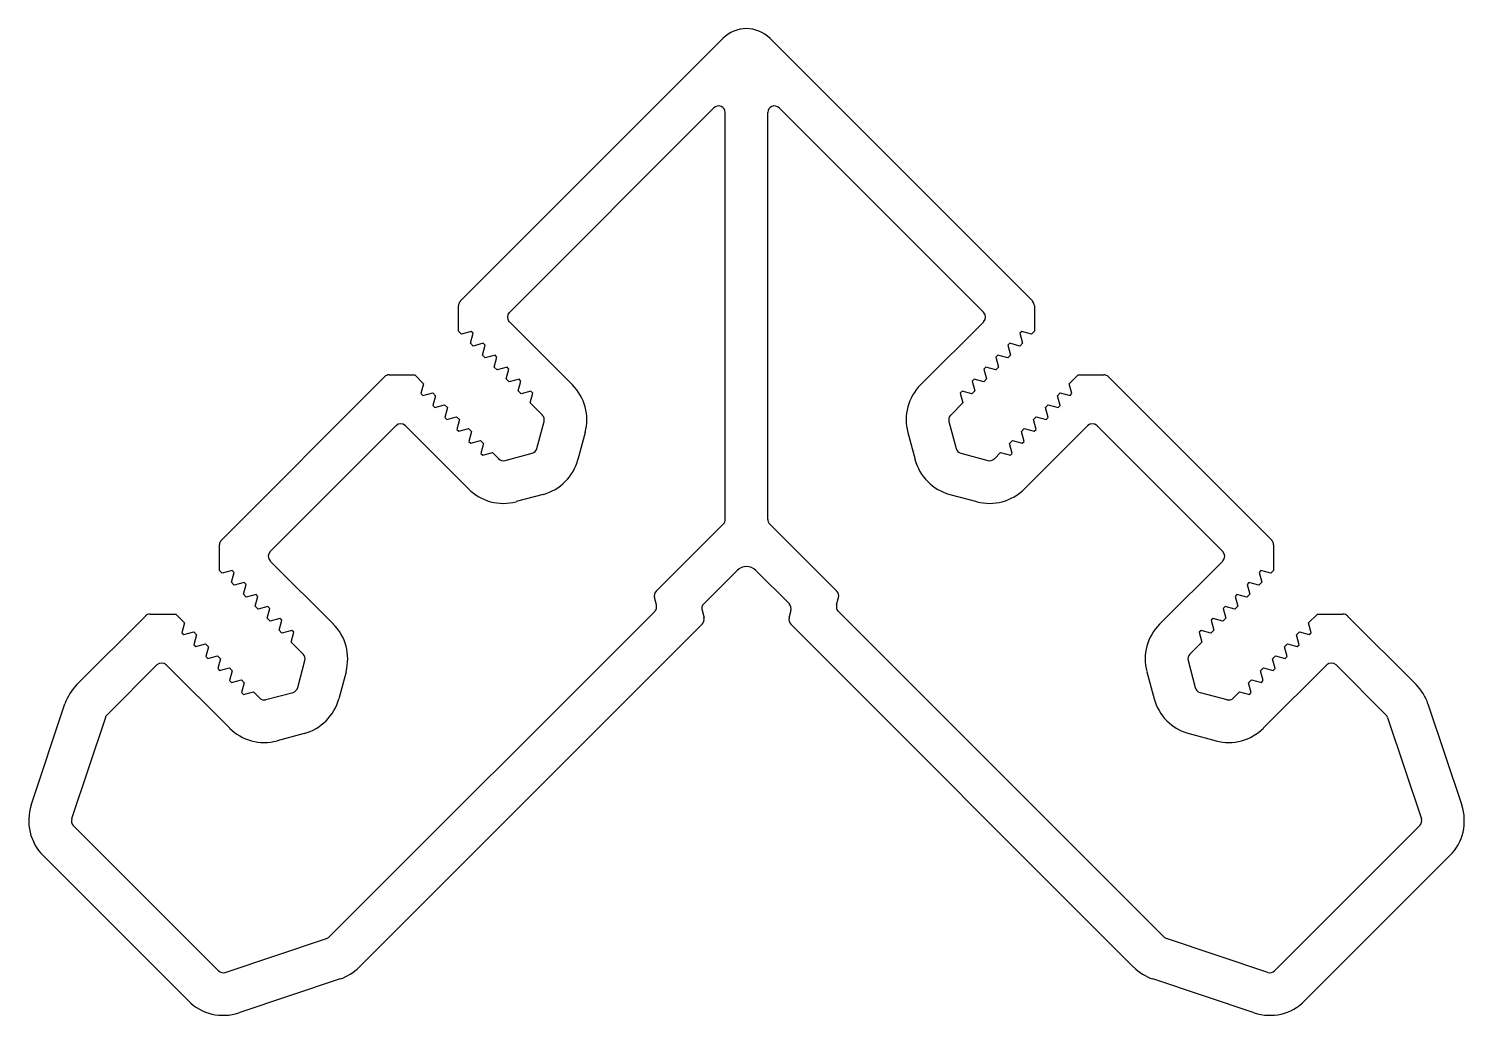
# Model space of a CAD drawing. Extents: x -54 to 53, y 2 to 76.
import ezdxf

# ---------------------------------------------------------------- set-up
doc = ezdxf.new("R2010")
doc.units = 0
doc.layers.add('PROFILE', color=1, linetype='CONTINUOUS')

msp = doc.modelspace()

# ---------------------------------------------------------------- linework, layer by layer
at = {"layer": 'PROFILE', "color": 7}
for p, q in [((-22.04, 55.18), (-2.33, 74.89)), ((1.21, 74.89), (20.93, 55.18)), ((-3.01, 69.68), (-18.37, 54.32)), ((-2.16, 38.78), (-2.16, 69.33)), ((1.04, 38.78), (1.04, 69.33)), ((1.9, 69.68), (17.26, 54.32)), ((-22.19, 52.91), (-22.19, 54.82)), ((21.07, 54.82), (21.07, 52.91)), ((-21.97, 52.69), (-22.19, 52.91)), ((-21.24, 52.89), (-21.97, 52.69)), ((-21.09, 52.75), (-21.24, 52.89)), ((-18.37, 53.62), (-13.63, 48.87)), ((17.26, 53.62), (12.51, 48.87)), ((20.12, 52.89), (19.98, 52.75)), ((20.86, 52.69), (20.12, 52.89)), ((21.07, 52.91), (20.86, 52.69)), ((-21.29, 52.01), (-21.09, 52.75)), ((-21.08, 51.79), (-21.29, 52.01)), ((-20.34, 52), (-21.08, 51.79)), ((-20.39, 51.11), (-20.19, 51.85)), ((-20.19, 51.85), (-20.34, 52)), ((19.22, 52), (19.08, 51.85)), ((19.08, 51.85), (19.28, 51.11)), ((19.96, 51.79), (19.22, 52)), ((20.18, 52.01), (19.96, 51.79)), ((19.98, 52.75), (20.18, 52.01)), ((-20.18, 50.9), (-20.39, 51.11)), ((-19.44, 51.1), (-20.18, 50.9)), ((-19.5, 50.21), (-19.3, 50.95)), ((-19.3, 50.95), (-19.44, 51.1)), ((18.32, 51.1), (18.18, 50.95)), ((18.18, 50.95), (18.38, 50.21)), ((19.06, 50.9), (18.32, 51.1)), ((19.28, 51.11), (19.06, 50.9)), ((-27.39, 49.63), (-25.47, 49.63)), ((-25.47, 49.63), (-24.81, 48.96)), ((-19.28, 50), (-19.5, 50.21)), ((-18.54, 50.2), (-19.28, 50)), ((-18.6, 49.32), (-18.4, 50.06)), ((-18.4, 50.06), (-18.54, 50.2)), ((17.43, 50.2), (17.28, 50.06)), ((17.28, 50.06), (17.48, 49.32)), ((18.16, 50), (17.43, 50.2)), ((18.38, 50.21), (18.16, 50)), ((23.69, 48.96), (24.36, 49.63)), ((24.36, 49.63), (26.27, 49.63)), ((-40, 37.22), (-27.74, 49.48)), ((-24.81, 48.96), (-25.01, 48.22)), ((-18.38, 49.1), (-18.6, 49.32)), ((-17.64, 49.3), (-18.38, 49.1)), ((-17.7, 48.42), (-17.5, 49.16)), ((-17.5, 49.16), (-17.64, 49.3)), ((16.53, 49.3), (16.38, 49.16)), ((16.38, 49.16), (16.58, 48.42)), ((17.27, 49.1), (16.53, 49.3)), ((17.48, 49.32), (17.27, 49.1)), ((23.89, 48.22), (23.69, 48.96)), ((26.62, 49.48), (38.89, 37.22)), ((-25.01, 48.22), (-24.86, 48.08)), ((-24.86, 48.08), (-24.12, 48.28)), ((-24.12, 48.28), (-23.91, 48.06)), ((-23.91, 48.06), (-24.11, 47.33)), ((-17.48, 48.2), (-17.7, 48.42)), ((-16.75, 48.4), (-17.48, 48.2)), ((-16.8, 47.52), (-16.6, 48.26)), ((-15.89, 46.61), (-16.8, 47.52)), ((-16.6, 48.26), (-16.75, 48.4)), ((15.69, 47.52), (14.78, 46.61)), ((15.63, 48.4), (15.49, 48.26)), ((15.49, 48.26), (15.69, 47.52)), ((16.37, 48.2), (15.63, 48.4)), ((16.58, 48.42), (16.37, 48.2)), ((22.79, 48.06), (23.01, 48.28)), ((22.99, 47.33), (22.79, 48.06)), ((23.01, 48.28), (23.75, 48.08)), ((23.75, 48.08), (23.89, 48.22)), ((-24.11, 47.33), (-23.97, 47.18)), ((-23.97, 47.18), (-23.23, 47.38)), ((-23.23, 47.38), (-23.01, 47.17)), ((-23.01, 47.17), (-23.21, 46.43)), ((-23.21, 46.43), (-23.07, 46.28)), ((-23.07, 46.28), (-22.33, 46.48)), ((-22.33, 46.48), (-22.11, 46.27)), ((21, 46.27), (21.21, 46.48)), ((21.21, 46.48), (21.95, 46.28)), ((21.89, 47.17), (22.11, 47.38)), ((22.09, 46.43), (21.89, 47.17)), ((21.95, 46.28), (22.09, 46.43)), ((22.11, 47.38), (22.85, 47.18)), ((22.85, 47.18), (22.99, 47.33)), ((-26.89, 45.81), (-36.33, 36.36)), ((-21.44, 41.07), (-26.18, 45.81)), ((-22.11, 46.27), (-22.31, 45.53)), ((-22.31, 45.53), (-22.17, 45.39)), ((-22.17, 45.39), (-21.43, 45.59)), ((-21.43, 45.59), (-21.21, 45.37)), ((-21.21, 45.37), (-21.42, 44.63)), ((-16.31, 44.1), (-15.76, 46.13)), ((-12.67, 45.3), (-13.22, 43.27)), ((11.56, 45.3), (12.1, 43.27)), ((14.65, 46.13), (15.19, 44.1)), ((20.1, 45.37), (20.31, 45.59)), ((20.3, 44.63), (20.1, 45.37)), ((20.31, 45.59), (21.05, 45.39)), ((20.32, 41.07), (25.06, 45.81)), ((21.2, 45.53), (21, 46.27)), ((21.05, 45.39), (21.2, 45.53)), ((25.77, 45.81), (35.22, 36.36)), ((-21.42, 44.63), (-21.27, 44.49)), ((-21.27, 44.49), (-20.53, 44.69)), ((-20.53, 44.69), (-20.32, 44.47)), ((-20.32, 44.47), (-20.52, 43.73)), ((19.2, 44.47), (19.42, 44.69)), ((19.4, 43.73), (19.2, 44.47)), ((19.42, 44.69), (20.16, 44.49)), ((20.16, 44.49), (20.3, 44.63)), ((-20.52, 43.73), (-20.37, 43.59)), ((-20.37, 43.59), (-19.63, 43.79)), ((-19.63, 43.79), (-19.17, 43.33)), ((-18.69, 43.2), (-16.66, 43.74)), ((15.54, 43.74), (17.57, 43.2)), ((18.06, 43.33), (18.52, 43.79)), ((18.52, 43.79), (19.26, 43.59)), ((19.26, 43.59), (19.4, 43.73)), ((-15.83, 40.65), (-17.86, 40.11)), ((14.72, 40.65), (16.75, 40.11)), ((-7.34, 33.39), (-2.3, 38.43)), ((-2.3, 38.43), (-2.3, 38.43)), ((6.23, 33.39), (1.19, 38.43)), ((1.19, 38.43), (1.19, 38.43)), ((-40.15, 34.95), (-40.15, 36.86)), ((39.03, 36.86), (39.03, 34.95)), ((-36.33, 35.65), (-31.59, 30.91)), ((35.22, 35.65), (30.47, 30.91)), ((-39.94, 34.73), (-40.15, 34.95)), ((-39.2, 34.93), (-39.94, 34.73)), ((-39.25, 34.05), (-39.05, 34.79)), ((-39.05, 34.79), (-39.2, 34.93)), ((-1.27, 34.94), (-3.77, 32.43)), ((2.66, 32.43), (0.15, 34.94)), ((38.08, 34.93), (37.94, 34.79)), ((37.94, 34.79), (38.14, 34.05)), ((38.82, 34.73), (38.08, 34.93)), ((39.03, 34.95), (38.82, 34.73)), ((-39.04, 33.83), (-39.25, 34.05)), ((-38.3, 34.03), (-39.04, 33.83)), ((-38.35, 33.15), (-38.15, 33.89)), ((-38.15, 33.89), (-38.3, 34.03)), ((37.18, 34.03), (37.04, 33.89)), ((37.04, 33.89), (37.24, 33.15)), ((37.92, 33.83), (37.18, 34.03)), ((38.14, 34.05), (37.92, 33.83)), ((-38.14, 32.94), (-38.35, 33.15)), ((-37.4, 33.14), (-38.14, 32.94)), ((-37.46, 32.25), (-37.26, 32.99)), ((-37.26, 32.99), (-37.4, 33.14)), ((-7.32, 32.35), (-7.47, 32.91)), ((-3.77, 32.43), (-3.77, 32.43)), ((6.21, 32.35), (6.36, 32.91)), ((36.28, 33.14), (36.14, 32.99)), ((36.14, 32.99), (36.34, 32.25)), ((37.02, 32.94), (36.28, 33.14)), ((37.24, 33.15), (37.02, 32.94)), ((-50.85, 26.37), (-45.7, 31.52)), ((-45.35, 31.67), (-43.43, 31.67)), ((-43.43, 31.67), (-42.77, 31)), ((-37.24, 32.04), (-37.46, 32.25)), ((-36.5, 32.24), (-37.24, 32.04)), ((-36.56, 31.36), (-36.36, 32.09)), ((-36.34, 31.14), (-36.56, 31.36)), ((-36.36, 32.09), (-36.5, 32.24)), ((-35.6, 31.34), (-36.34, 31.14)), ((-35.46, 31.2), (-35.6, 31.34)), ((-31.9, 7.42), (-7.45, 31.87)), ((-3.9, 31.95), (-3.75, 31.39)), ((2.64, 31.39), (2.79, 31.95)), ((30.79, 7.42), (6.34, 31.87)), ((34.49, 31.34), (34.34, 31.2)), ((35.23, 31.14), (34.49, 31.34)), ((35.44, 31.36), (35.23, 31.14)), ((35.39, 32.24), (35.24, 32.09)), ((35.24, 32.09), (35.44, 31.36)), ((36.12, 32.04), (35.39, 32.24)), ((36.34, 32.25), (36.12, 32.04)), ((41.65, 31), (42.32, 31.67)), ((42.32, 31.67), (44.23, 31.67)), ((44.58, 31.52), (49.74, 26.37)), ((-42.77, 31), (-42.97, 30.26)), ((-42.97, 30.26), (-42.82, 30.12)), ((-42.82, 30.12), (-42.08, 30.32)), ((-42.08, 30.32), (-41.87, 30.1)), ((-35.66, 30.46), (-35.46, 31.2)), ((-35.45, 30.24), (-35.66, 30.46)), ((-34.71, 30.44), (-35.45, 30.24)), ((-34.76, 29.56), (-34.56, 30.3)), ((-34.56, 30.3), (-34.71, 30.44)), ((-3.88, 30.91), (-29.64, 5.15)), ((28.52, 5.15), (2.77, 30.91)), ((33.59, 30.44), (33.45, 30.3)), ((33.45, 30.3), (33.65, 29.56)), ((34.33, 30.24), (33.59, 30.44)), ((34.54, 30.46), (34.33, 30.24)), ((34.34, 31.2), (34.54, 30.46)), ((40.75, 30.1), (40.97, 30.32)), ((40.97, 30.32), (41.71, 30.12)), ((41.85, 30.26), (41.65, 31)), ((41.71, 30.12), (41.85, 30.26)), ((-41.87, 30.1), (-42.07, 29.36)), ((-42.07, 29.36), (-41.93, 29.22)), ((-41.93, 29.22), (-41.19, 29.42)), ((-41.19, 29.42), (-40.97, 29.21)), ((-40.97, 29.21), (-41.17, 28.47)), ((-33.85, 28.65), (-34.76, 29.56)), ((33.65, 29.56), (32.74, 28.65)), ((39.85, 29.21), (40.07, 29.42)), ((40.06, 28.47), (39.85, 29.21)), ((40.07, 29.42), (40.81, 29.22)), ((40.95, 29.36), (40.75, 30.1)), ((40.81, 29.22), (40.95, 29.36)), ((-41.17, 28.47), (-41.03, 28.32)), ((-41.03, 28.32), (-40.29, 28.52)), ((-40.29, 28.52), (-40.07, 28.31)), ((-40.07, 28.31), (-40.27, 27.57)), ((-34.27, 26.14), (-33.72, 28.17)), ((32.61, 28.17), (33.15, 26.14)), ((38.96, 28.31), (39.17, 28.52)), ((39.16, 27.57), (38.96, 28.31)), ((39.17, 28.52), (39.91, 28.32)), ((39.91, 28.32), (40.06, 28.47)), ((-44.85, 27.85), (-48.59, 24.1)), ((-39.4, 23.11), (-44.14, 27.85)), ((-40.27, 27.57), (-40.13, 27.43)), ((-40.13, 27.43), (-39.39, 27.63)), ((-39.39, 27.63), (-39.18, 27.41)), ((-39.18, 27.41), (-39.38, 26.67)), ((-30.63, 27.34), (-31.18, 25.31)), ((29.52, 27.34), (30.06, 25.31)), ((38.06, 27.41), (38.27, 27.63)), ((38.26, 26.67), (38.06, 27.41)), ((38.27, 27.63), (39.01, 27.43)), ((38.28, 23.11), (43.02, 27.85)), ((39.01, 27.43), (39.16, 27.57)), ((43.73, 27.85), (47.47, 24.1)), ((-39.38, 26.67), (-39.23, 26.53)), ((-39.23, 26.53), (-38.49, 26.73)), ((-38.49, 26.73), (-38.28, 26.51)), ((-38.28, 26.51), (-38.48, 25.77)), ((37.16, 26.51), (37.38, 26.73)), ((37.36, 25.77), (37.16, 26.51)), ((37.38, 26.73), (38.12, 26.53)), ((38.12, 26.53), (38.26, 26.67)), ((-54.28, 17.31), (-51.75, 24.92)), ((-38.48, 25.77), (-38.33, 25.63)), ((-38.33, 25.63), (-37.59, 25.83)), ((-37.59, 25.83), (-37.13, 25.37)), ((-36.65, 25.24), (-34.62, 25.78)), ((33.51, 25.78), (35.53, 25.24)), ((36.02, 25.37), (36.48, 25.83)), ((36.48, 25.83), (37.22, 25.63)), ((37.22, 25.63), (37.36, 25.77)), ((50.63, 24.92), (53.17, 17.31)), ((-48.71, 23.91), (-51.25, 16.3)), ((47.59, 23.91), (50.13, 16.3)), ((-33.79, 22.69), (-35.82, 22.15)), ((32.68, 22.69), (34.71, 22.15)), ((-51.13, 15.79), (-40.22, 4.88)), ((50.01, 15.79), (39.1, 4.88)), ((-42.48, 2.62), (-53.39, 13.53)), ((52.27, 13.53), (41.36, 2.62)), ((-39.71, 4.76), (-32.1, 7.3)), ((38.59, 4.76), (30.98, 7.3)), ((-31.09, 4.26), (-38.69, 1.72)), ((37.58, 1.72), (29.97, 4.26))]:
    msp.add_line(p, q, dxfattribs=at)
for centre, radius, start, end in [((-0.56, 73.13), 2.5, 45, 135), ((-2.66, 69.33), 0.5, 360, 135), ((1.54, 69.33), 0.5, 45, 180), ((-21.69, 54.82), 0.5, 135, 180), ((20.57, 54.82), 0.5, 360, 45), ((-18.02, 53.97), 0.5, 135, 225), ((16.9, 53.97), 0.5, 315, 45), ((-27.39, 49.13), 0.5, 90, 135), ((26.27, 49.13), 0.5, 45, 90), ((-16.25, 46.26), 3.7, 345, 45), ((15.13, 46.26), 3.7, 135, 195), ((-16.25, 46.26), 0.5, 345, 45), ((15.13, 46.26), 0.5, 135, 195), ((-26.53, 45.46), 0.5, 45, 135), ((25.42, 45.46), 0.5, 45, 135), ((-18.82, 43.68), 0.5, 225, 285), ((-16.79, 44.23), 0.5, 285, 345), ((-16.79, 44.23), 3.7, 285, 345), ((15.67, 44.23), 3.7, 195, 255), ((15.67, 44.23), 0.5, 195, 255), ((17.7, 43.68), 0.5, 255, 315), ((-18.82, 43.68), 3.7, 225, 285), ((17.7, 43.68), 3.7, 255, 315), ((-2.66, 38.78), 0.5, 315, 0), ((1.54, 38.78), 0.5, 180, 225), ((-39.65, 36.86), 0.5, 135, 180), ((38.53, 36.86), 0.5, 360, 45), ((-35.98, 36.01), 0.5, 135, 225), ((34.86, 36.01), 0.5, 315, 45), ((-0.56, 34.24), 1, 45, 135), ((-6.99, 33.04), 0.5, 135, 195), ((-7.81, 32.22), 0.5, 315, 15), ((-3.42, 32.08), 0.5, 135, 195), ((2.3, 32.08), 0.5, 345, 45), ((6.69, 32.22), 0.5, 165, 225), ((5.87, 33.04), 0.5, 345, 45), ((-45.35, 31.17), 0.5, 90, 135), ((-4.24, 31.26), 0.5, 315, 15), ((3.12, 31.26), 0.5, 165, 225), ((44.23, 31.17), 0.5, 45, 90), ((-34.21, 28.3), 3.7, 345, 45), ((33.09, 28.3), 3.7, 135, 195), ((-34.21, 28.3), 0.5, 345, 45), ((33.09, 28.3), 0.5, 135, 195), ((-44.49, 27.49), 0.5, 45, 135), ((43.38, 27.49), 0.5, 45, 135), ((-48.24, 23.75), 3.7, 135, 161.5651), ((-34.75, 26.27), 0.5, 285, 345), ((33.63, 26.27), 0.5, 195, 255), ((47.12, 23.75), 3.7, 18.4349, 45), ((-36.78, 25.72), 0.5, 225, 285), ((-34.75, 26.27), 3.7, 285, 345), ((33.63, 26.27), 3.7, 195, 255), ((35.66, 25.72), 0.5, 255, 315), ((-48.24, 23.75), 0.5, 135, 161.5651), ((47.12, 23.75), 0.5, 18.4349, 45), ((-36.78, 25.72), 3.7, 225, 285), ((35.66, 25.72), 3.7, 255, 315), ((-50.77, 16.14), 3.7, 161.5651, 225), ((49.66, 16.14), 3.7, 315, 18.4349), ((-50.77, 16.14), 0.5, 161.5651, 225), ((49.66, 16.14), 0.5, 315, 18.4349), ((-32.26, 7.77), 0.5, 288.4349, 315), ((31.14, 7.77), 0.5, 225, 251.5651), ((-39.86, 5.23), 0.5, 225, 288.4349), ((-32.26, 7.77), 3.7, 288.4349, 315), ((31.14, 7.77), 3.7, 225, 251.5651), ((38.75, 5.23), 0.5, 251.5651, 315), ((-39.86, 5.23), 3.7, 225, 288.4349), ((38.75, 5.23), 3.7, 251.5651, 315)]:
    msp.add_arc(centre, radius, start, end, dxfattribs=at)

doc.saveas('drawing.dxf')
